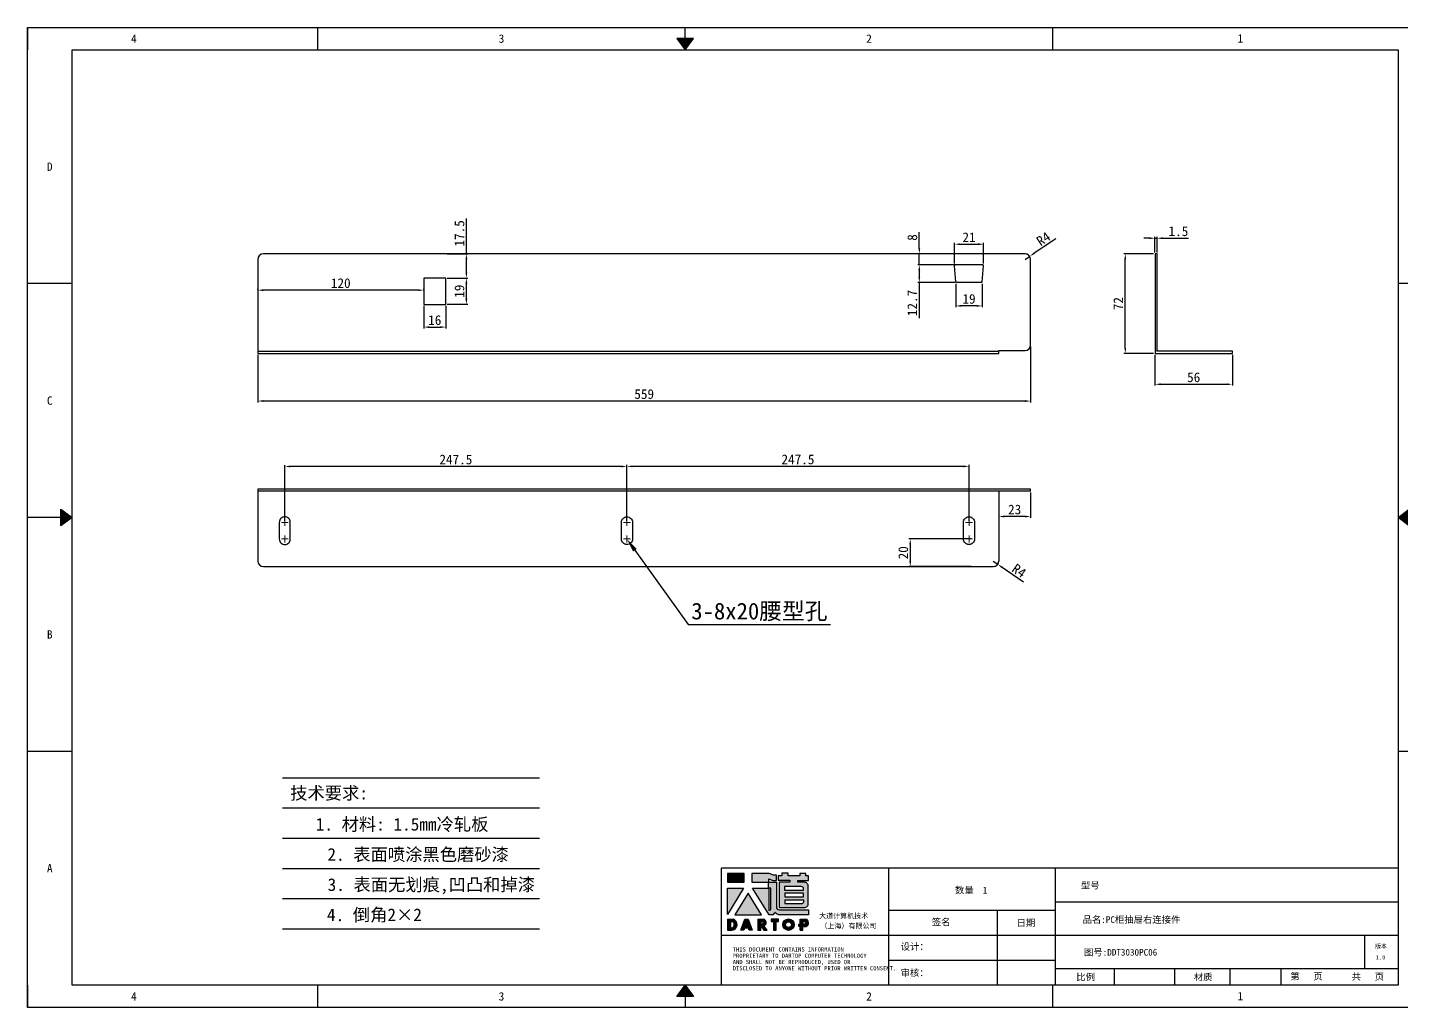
# Model space of a CAD drawing. Header units: millimetres. Extents: x 12436 to 30221, y 8547 to 23793.
# Drawn here: x 18974 to 19968, y 11777 to 12486 of the extents above; entities that cross this region are included whole.
import ezdxf
from ezdxf import colors
from ezdxf.entities.mleader import LeaderData, LeaderLine
from ezdxf.enums import TextEntityAlignment as Align
from ezdxf.math import Vec2, Vec3

# ---------------------------------------------------------------- set-up
doc = ezdxf.new("R2010")
doc.units = ezdxf.units.MM
doc.header["$PDSIZE"] = -1
doc.linetypes.add('CENTER', pattern=[10.16, 6.35, -1.27, 1.27, -1.27])
doc.linetypes.add('DOT', pattern=[0.25, 0, -0.25])
for name, color, linetype in [('4', 7, 'Continuous'), ('print', 30, 'Continuous'), ('点画线', 1, 'CENTER')]:
    doc.layers.add(name, color=color, linetype=linetype)
doc.styles.add('Dartop', font='SIMFANG.TTF')
doc.styles.add('HZ', font='SimSun.ttf')
doc.styles.add('hzHT', font='SIMHEI.TTF')
doc.dimstyles.new('副本 (2) ISO-25', dxfattribs={"dimtxt": 7, "dimasz": 4, "dimexe": 1, "dimexo": 1, "dimgap": 1.524, "dimtad": 1, "dimdec": 1, "dimzin": 0, "dimdsep": 46, "dimtxsty": 'Standard', "dimcen": 2.5, "dimclrd": 4, "dimclre": 4, "dimclrt": 4, "dimadec": 0, "dimazin": 0, "dimtfac": 1, "dimtdec": 1, "dimtmove": 0, "dimatfit": 3, "dimfxl": 1, "dimtzin": 0, "dimarcsym": 0})
doc.dimstyles.new('副本(4) ISO-25', dxfattribs={"dimtxt": 7, "dimasz": 4, "dimexe": 1, "dimexo": 1, "dimgap": 1.524, "dimtad": 1, "dimdec": 0, "dimzin": 0, "dimdsep": 46, "dimtxsty": 'Standard', "dimcen": 2.5, "dimclrd": 4, "dimclre": 4, "dimclrt": 4, "dimadec": 0, "dimazin": 0, "dimtfac": 1, "dimtdec": 0, "dimtmove": 0, "dimatfit": 3, "dimfxl": 1, "dimtzin": 0, "dimarcsym": 0})

# ---------------------------------------------------------------- blocks, each defined once
blk = doc.blocks.new('*U415')
at = {"color": 254, "linetype": 'Continuous', "extrusion": (0, 0, -1)}
for points in [[(-17, 0.333), (-16.812, 0.25), (-17, 0.5)], [(-17, 0.333), (-17.188, 0.25), (-16.812, 0.25)], [(-17, 0.333), (-17, 0.5), (-17.188, 0.25)]]:
    blk.add_solid(points, dxfattribs=at)
blk = doc.blocks.new('*U414')
at = {"color": 254, "linetype": 'Continuous', "extrusion": (0, 0, -1)}
for points in [[(-33.167, 11), (-33, 11), (-33.25, 11.188)], [(-33.167, 11), (-33.25, 11.188), (-33.25, 10.812)], [(-33.167, 11), (-33.25, 10.812), (-33, 11)]]:
    blk.add_solid(points, dxfattribs=at)
blk = doc.blocks.new('*U416')
at = {"color": 254, "linetype": 'Continuous'}
for points in [[(17, 21.667), (17.188, 21.75), (16.812, 21.75)], [(17, 21.667), (16.812, 21.75), (17, 21.5)], [(17, 21.667), (17, 21.5), (17.188, 21.75)]]:
    blk.add_solid(points, dxfattribs=at)
blk = doc.blocks.new('*U413')
at = {"color": 254, "linetype": 'Continuous', "extrusion": (0, 0, -1)}
for points in [[(-0.833, 11), (-0.75, 10.812), (-0.75, 11.188)], [(-0.833, 11), (-0.75, 11.188), (-1, 11)], [(-0.833, 11), (-1, 11), (-0.75, 10.812)]]:
    blk.add_solid(points, dxfattribs=at)
blk = doc.blocks.new('dadao')
for p, q in [((48, 19.2), (44.9, 10.4)), ((44.9, 10.4), (51.2, 10.4)), ((51.2, 10.4), (48, 19.2))]:
    blk.add_line(p, q)
for points in [[(41.8, 121.6), (41.8, 143.7), (-0.4, 143.7), (-0.4, 121.6), (41.8, 121.6)], [(104.8, 122), (104.8, 130.3), (114.1, 126.3), (124.2, 126.3), (124.2, 139.6), (115.9, 139.6), (105.1, 143.9), (61.5, 143.9)], [(61.7, 144), (61.7, 121.3), (103.9, 121.3)], [(113.4, 38.7), (105.1, 38.7), (63, 106.5), (103.9, 106.5), (103.9, 120.9), (103.9, 121.3)], [(109.7, 53.6), (109.7, 106.2), (104.3, 106.2), (104.3, 50.4), (106.6, 50.4)], [(144.6, 94.4), (144.6, 84.8), (192, 84.8), (192, 94.1), (144.9, 94.1)], [(120.2, 45), (119.5, 45), (119.5, 44.6)], [(0, 28), (0, 0), (11.8, 0)], [(0.1, 28), (14, 28)], [(7.1, 21.8), (7.1, 6.1), (12, 6.1)], [(7.1, 21.8), (11.4, 21.8)], [(76.8, 28.2), (76.8, 0), (84.1, 0), (84.1, 11.1), (91.6, -0.1), (100.3, -0.1), (91.7, 11.1)], [(76.8, 28.2), (90.6, 28.2)], [(84, 22.7), (84, 15.3), (87.2, 15.3)], [(84, 22.7), (87.3, 22.7)], [(183.7, 0), (183.7, 9.6), (180.6, 9.6), (180.6, 14.9), (183.8, 14.9), (183.8, 28.1), (196.1, 28.1), (196.5, 28.1)], [(183.7, 0), (190.9, 0), (190.9, 9.6), (198.8, 9.6)], [(194.9, 22.3), (190.8, 22.3), (190.8, 15), (194.4, 15)]]:
    blk.add_lwpolyline(points)
blk.add_lwpolyline([(137.1, 144.2), (137.1, 137.9), (128.3, 137.9), (128.3, 126.5), (157.3, 126.5), (157.3, 121.5), (130.3, 121.5), (130.3, 57.5), (194.4, 57.5, 0.414214), (204.4, 67.5), (204.4, 111.3, 0.414214), (194.4, 121.3), (177.5, 121.3), (177.5, 126.3), (204.7, 126.3), (204.7, 137.7), (198.2, 137.7), (198.2, 143.9), (183.3, 143.9), (183.3, 138), (153, 138), (153, 144.2), (137.1, 144.2)], format="xyb", close=True)
for points in [[(-0.3, 106.2), (40.4, 106.2), (-0.3, 39.7), (-0.3, 106.2)], [(51.7, 94.1), (18.4, 39.3), (86.2, 39.3)], [(43.8, 28.2), (51.8, 28.2), (62.6, -0.1), (55, -0.1), (53.2, 5), (42.9, 5), (41.1, 0), (33.6, 0)], [(110, 28.1), (110, 21.9), (116, 21.9), (116, -0.1), (123.2, -0.1), (123.2, 22), (129.2, 22), (129.2, 28.1), (110, 28.1)]]:
    blk.add_lwpolyline(points, close=True)
for points in [[(104.8, 122), (123.4, 122), (123.4, 60, 0.414214), (131.4, 52), (204.8, 52), (204.8, 39.1), (131.7, 39.1)], [(144.3, 110.8), (144.3, 101.8), (192.3, 101.8), (192.3, 105.5, 0.414214), (187.3, 110.5), (144.3, 110.5)], [(144.6, 77), (144.6, 67.5), (187.6, 67.5, 0.414214), (192.6, 72.5), (192.6, 76.4), (144.6, 76.4)]]:
    blk.add_lwpolyline(points, format="xyb")
for radius in [14.5, 7.44]:
    blk.add_circle((154.2, 14.2), radius)
for centre, radius, start, end in [((99.2, 60.7), 12.6, 305.6399, 325.969), ((111.6, 46.7), 8.19, 282.9811, 347.6627), ((136, 61.7), 22.9, 226.7358, 259.3209), ((8.5, 13.9), 8.49, 294.2143, 69.7177), ((9.6, 14.2), 14.4, 278.6604, 72.3203), ((86.4, 19), 3.8, 282.527, 76.7196), ((88.6, 19.4), 8.95, 290.6073, 77.2124), ((193.7, 18.7), 3.8, 280.9891, 72.5513), ((195.7, 18.6), 9.51, 288.8959, 85.2442)]:
    blk.add_arc(centre, radius, start, end)
blk = doc.blocks.new('*D433')
at = {"color": 4, "lineweight": -2}
for p, q in [((19141.05, 12249.68), (19141.05, 12215.2)), ((19700.05, 12255.68), (19700.05, 12215.2)), ((19696.05, 12216.2), (19145.05, 12216.2))]:
    blk.add_line(p, q, dxfattribs=at)
at = {"color": 4}
for points in [[(19145.05, 12216.87), (19145.05, 12215.53), (19141.05, 12216.2)], [(19696.05, 12216.87), (19696.05, 12215.53), (19700.05, 12216.2)]]:
    blk.add_solid(points, dxfattribs=at)
at = {"layer": 'Defpoints', "color": 0}
for p in [(19700.05, 12256.68), (19141.05, 12250.68), (19141.05, 12216.2)]:
    blk.add_point(p, dxfattribs=at)
at = {"color": 4, "insert": (19420.55, 12221.22), "char_height": 7, "attachment_point": 5}
blk.add_mtext('559', dxfattribs=at)
blk = doc.blocks.new('*D434')
at = {"color": 4, "lineweight": -2}
for p, q in [((19644.59, 12314.68), (19618.58, 12314.68)), ((19619.58, 12310.68), (19619.58, 12305.98)), ((19645.52, 12301.98), (19618.58, 12301.98)), ((19619.58, 12301.98), (19619.58, 12276.26))]:
    blk.add_line(p, q, dxfattribs=at)
at = {"color": 4}
for points in [[(19618.91, 12310.68), (19620.25, 12310.68), (19619.58, 12314.68)], [(19618.91, 12305.98), (19620.25, 12305.98), (19619.58, 12301.98)]]:
    blk.add_solid(points, dxfattribs=at)
at = {"layer": 'Defpoints', "color": 0}
for p in [(19645.59, 12314.68), (19619.58, 12301.98), (19646.52, 12301.98)]:
    blk.add_point(p, dxfattribs=at)
at = {"color": 4, "insert": (19614.56, 12287.12), "char_height": 7, "attachment_point": 5, "rotation": 90}
blk.add_mtext('12.7', dxfattribs=at)
blk = doc.blocks.new('*D435')
at = {"color": 4, "lineweight": -2}
for p, q in [((19408.05, 12129.43), (19408.05, 12169.94)), ((19651.55, 12168.94), (19412.05, 12168.94)), ((19655.55, 12129.43), (19655.55, 12169.94))]:
    blk.add_line(p, q, dxfattribs=at)
at = {"color": 4}
for points in [[(19412.05, 12169.6), (19412.05, 12168.27), (19408.05, 12168.94)], [(19651.55, 12169.6), (19651.55, 12168.27), (19655.55, 12168.94)]]:
    blk.add_solid(points, dxfattribs=at)
at = {"layer": 'Defpoints', "color": 0}
for p in [(19408.05, 12168.94), (19408.05, 12128.43), (19655.55, 12128.43)]:
    blk.add_point(p, dxfattribs=at)
at = {"color": 4, "insert": (19531.8, 12173.96), "char_height": 7, "attachment_point": 5}
blk.add_mtext('247.5', dxfattribs=at)
blk = doc.blocks.new('*D436')
at = {"color": 4, "lineweight": -2}
for p, q in [((19160.55, 12129.43), (19160.55, 12169.87)), ((19404.05, 12168.87), (19164.55, 12168.87)), ((19408.05, 12129.43), (19408.05, 12169.87))]:
    blk.add_line(p, q, dxfattribs=at)
at = {"color": 4}
for points in [[(19164.55, 12169.53), (19164.55, 12168.2), (19160.55, 12168.87)], [(19404.05, 12169.53), (19404.05, 12168.2), (19408.05, 12168.87)]]:
    blk.add_solid(points, dxfattribs=at)
at = {"layer": 'Defpoints', "color": 0}
for p in [(19160.55, 12168.87), (19160.55, 12128.43), (19408.05, 12128.43)]:
    blk.add_point(p, dxfattribs=at)
at = {"color": 4, "insert": (19284.3, 12173.89), "char_height": 7, "attachment_point": 5}
blk.add_mtext('247.5', dxfattribs=at)
blk = doc.blocks.new('*D437')
at = {"color": 4, "lineweight": -2}
for p, q in [((19657.05, 12116.43), (19612.02, 12116.43)), ((19613.02, 12112.43), (19613.02, 12100.43)), ((19657.05, 12096.43), (19612.02, 12096.43))]:
    blk.add_line(p, q, dxfattribs=at)
at = {"color": 4}
for points in [[(19612.36, 12112.43), (19613.69, 12112.43), (19613.02, 12116.43)], [(19612.36, 12100.43), (19613.69, 12100.43), (19613.02, 12096.43)]]:
    blk.add_solid(points, dxfattribs=at)
at = {"layer": 'Defpoints', "color": 0}
for p in [(19658.05, 12116.43), (19613.02, 12096.43), (19658.05, 12096.43)]:
    blk.add_point(p, dxfattribs=at)
at = {"color": 4, "insert": (19608, 12106.43), "char_height": 7, "attachment_point": 5, "rotation": 90}
blk.add_mtext('20', dxfattribs=at)
blk = doc.blocks.new('*D438')
at = {"color": 4, "lineweight": -2}
for p, q in [((19677.05, 12149.93), (19677.05, 12131.66)), ((19700.05, 12149.93), (19700.05, 12131.66)), ((19696.05, 12132.66), (19681.05, 12132.66))]:
    blk.add_line(p, q, dxfattribs=at)
at = {"color": 4}
for points in [[(19681.05, 12133.33), (19681.05, 12132), (19677.05, 12132.66)], [(19696.05, 12133.33), (19696.05, 12132), (19700.05, 12132.66)]]:
    blk.add_solid(points, dxfattribs=at)
at = {"layer": 'Defpoints', "color": 0}
for p in [(19677.05, 12150.93), (19700.05, 12150.93), (19677.05, 12132.66)]:
    blk.add_point(p, dxfattribs=at)
at = {"color": 4, "insert": (19688.55, 12137.69), "char_height": 7, "attachment_point": 5}
blk.add_mtext('23', dxfattribs=at)
blk = doc.blocks.new('*D439')
at = {"color": 4, "lineweight": -2}
for p, q in [((19645.05, 12315.68), (19645.05, 12330.67)), ((19649.05, 12329.67), (19662.05, 12329.67)), ((19666.05, 12315.68), (19666.05, 12330.67))]:
    blk.add_line(p, q, dxfattribs=at)
at = {"color": 4}
for points in [[(19649.05, 12330.33), (19649.05, 12329), (19645.05, 12329.67)], [(19662.05, 12330.33), (19662.05, 12329), (19666.05, 12329.67)]]:
    blk.add_solid(points, dxfattribs=at)
at = {"layer": 'Defpoints', "color": 0}
for p in [(19666.05, 12329.67), (19645.05, 12314.68), (19666.05, 12314.68)]:
    blk.add_point(p, dxfattribs=at)
at = {"color": 4, "insert": (19655.55, 12334.69), "char_height": 7, "attachment_point": 5}
blk.add_mtext('21', dxfattribs=at)
blk = doc.blocks.new('*D440')
at = {"color": 4, "lineweight": -2}
for p, q in [((19646.05, 12300.98), (19646.05, 12284.04)), ((19665.05, 12300.98), (19665.05, 12284.04)), ((19661.05, 12285.04), (19650.05, 12285.04))]:
    blk.add_line(p, q, dxfattribs=at)
at = {"color": 4}
for points in [[(19650.05, 12285.7), (19650.05, 12284.37), (19646.05, 12285.04)], [(19661.05, 12285.7), (19661.05, 12284.37), (19665.05, 12285.04)]]:
    blk.add_solid(points, dxfattribs=at)
at = {"layer": 'Defpoints', "color": 0}
for p in [(19646.05, 12301.98), (19665.05, 12301.98), (19646.05, 12285.04)]:
    blk.add_point(p, dxfattribs=at)
at = {"color": 4, "insert": (19655.55, 12290.06), "char_height": 7, "attachment_point": 5}
blk.add_mtext('19', dxfattribs=at)
blk = doc.blocks.new('*D441')
at = {"color": 4, "lineweight": -2}
for p, q in [((19619.58, 12326.68), (19619.58, 12338.39)), ((19654.55, 12322.68), (19618.58, 12322.68)), ((19619.58, 12314.68), (19619.58, 12322.68)), ((19654.55, 12314.68), (19618.58, 12314.68)), ((19619.58, 12310.68), (19619.58, 12306.68))]:
    blk.add_line(p, q, dxfattribs=at)
at = {"color": 4}
for points in [[(19618.91, 12326.68), (19620.25, 12326.68), (19619.58, 12322.68)], [(19618.91, 12310.68), (19620.25, 12310.68), (19619.58, 12314.68)]]:
    blk.add_solid(points, dxfattribs=at)
at = {"layer": 'Defpoints', "color": 0}
for p in [(19619.58, 12322.68), (19655.55, 12322.68), (19655.55, 12314.68)]:
    blk.add_point(p, dxfattribs=at)
at = {"color": 4, "insert": (19614.56, 12334.54), "char_height": 7, "attachment_point": 5, "rotation": 90}
blk.add_mtext('8', dxfattribs=at)
blk = doc.blocks.new('*D442')
at = {"color": 4, "lineweight": -2}
for p, q in [((19141.05, 12296.68), (19141.05, 12297.42)), ((19257.06, 12296.42), (19145.05, 12296.42)), ((19261.06, 12296.68), (19261.06, 12297.42))]:
    blk.add_line(p, q, dxfattribs=at)
at = {"color": 4}
for points in [[(19145.05, 12297.09), (19145.05, 12295.76), (19141.05, 12296.42)], [(19257.06, 12297.09), (19257.06, 12295.76), (19261.06, 12296.42)]]:
    blk.add_solid(points, dxfattribs=at)
at = {"layer": 'Defpoints', "color": 0}
for p in [(19141.05, 12296.42), (19141.05, 12295.68), (19261.06, 12295.68)]:
    blk.add_point(p, dxfattribs=at)
at = {"color": 4, "insert": (19201.05, 12301.45), "char_height": 7, "attachment_point": 5}
blk.add_mtext('120', dxfattribs=at)
blk = doc.blocks.new('*D443')
at = {"color": 4, "lineweight": -2}
for p, q in [((19278.06, 12305.18), (19292.93, 12305.18)), ((19291.93, 12290.18), (19291.93, 12301.18)), ((19278.06, 12286.18), (19292.93, 12286.18))]:
    blk.add_line(p, q, dxfattribs=at)
at = {"color": 4}
for points in [[(19291.26, 12301.18), (19292.6, 12301.18), (19291.93, 12305.18)], [(19291.26, 12290.18), (19292.6, 12290.18), (19291.93, 12286.18)]]:
    blk.add_solid(points, dxfattribs=at)
at = {"layer": 'Defpoints', "color": 0}
for p in [(19277.06, 12305.18), (19291.93, 12305.18), (19277.06, 12286.18)]:
    blk.add_point(p, dxfattribs=at)
at = {"color": 4, "insert": (19286.91, 12295.68), "char_height": 7, "attachment_point": 5, "rotation": 90}
blk.add_mtext('19', dxfattribs=at)
blk = doc.blocks.new('*D444')
at = {"color": 4, "lineweight": -2}
for p, q in [((19291.93, 12322.68), (19291.93, 12348.39)), ((19278.06, 12322.68), (19292.93, 12322.68)), ((19291.93, 12309.18), (19291.93, 12318.68)), ((19278.06, 12305.18), (19292.93, 12305.18))]:
    blk.add_line(p, q, dxfattribs=at)
at = {"color": 4}
for points in [[(19291.26, 12318.68), (19292.6, 12318.68), (19291.93, 12322.68)], [(19291.26, 12309.18), (19292.6, 12309.18), (19291.93, 12305.18)]]:
    blk.add_solid(points, dxfattribs=at)
at = {"layer": 'Defpoints', "color": 0}
for p in [(19277.06, 12322.68), (19291.93, 12322.68), (19277.06, 12305.18)]:
    blk.add_point(p, dxfattribs=at)
at = {"color": 4, "insert": (19286.91, 12337.54), "char_height": 7, "attachment_point": 5, "rotation": 90}
blk.add_mtext('17.5', dxfattribs=at)
blk = doc.blocks.new('*D445')
at = {"color": 4, "lineweight": -2}
for p, q in [((19718.25, 12333.55), (19702.7, 12323.13)), ((19696.05, 12318.68), (19699.38, 12320.9))]:
    blk.add_line(p, q, dxfattribs=at)
blk.add_arc((19696.05, 12318.68), 4, 19.49101, 75.67606, dxfattribs=at)
at = {"color": 4}
blk.add_solid([(19702.33, 12323.68), (19703.07, 12322.58), (19699.38, 12320.9)], dxfattribs=at)
at = {"layer": 'Defpoints', "color": 0}
for p in [(19696.05, 12318.68), (19699.38, 12320.9)]:
    blk.add_point(p, dxfattribs=at)
at = {"color": 4, "insert": (19709.34, 12333.62), "char_height": 7, "attachment_point": 5, "rotation": 33.81496}
blk.add_mtext('R4', dxfattribs=at)
blk = doc.blocks.new('*D446')
at = {"color": 4, "lineweight": -2}
for p, q in [((19673.05, 12100.43), (19676.33, 12098.14)), ((19694.93, 12085.1), (19679.6, 12095.84))]:
    blk.add_line(p, q, dxfattribs=at)
blk.add_arc((19673.05, 12100.43), 4, 284.32394, 339.29665, dxfattribs=at)
at = {"color": 4}
blk.add_solid([(19679.99, 12096.39), (19679.22, 12095.3), (19676.33, 12098.14)], dxfattribs=at)
at = {"layer": 'Defpoints', "color": 0}
for p in [(19673.05, 12100.43), (19676.33, 12098.14)]:
    blk.add_point(p, dxfattribs=at)
at = {"color": 4, "insert": (19691.79, 12093.44), "char_height": 7, "attachment_point": 5, "rotation": 324.9727}
blk.add_mtext('R4', dxfattribs=at)
blk = doc.blocks.new('*D447')
at = {"color": 4, "lineweight": -2}
for p, q in [((19789.09, 12322.68), (19767.58, 12322.68)), ((19768.58, 12254.68), (19768.58, 12318.68)), ((19789.09, 12250.68), (19767.58, 12250.68))]:
    blk.add_line(p, q, dxfattribs=at)
at = {"color": 4}
for points in [[(19767.91, 12318.68), (19769.25, 12318.68), (19768.58, 12322.68)], [(19767.91, 12254.68), (19769.25, 12254.68), (19768.58, 12250.68)]]:
    blk.add_solid(points, dxfattribs=at)
at = {"layer": 'Defpoints', "color": 0}
for p in [(19768.58, 12322.68), (19790.09, 12322.68), (19790.09, 12250.68)]:
    blk.add_point(p, dxfattribs=at)
at = {"color": 4, "insert": (19763.56, 12286.68), "char_height": 7, "attachment_point": 5, "rotation": 90}
blk.add_mtext('72', dxfattribs=at)
blk = doc.blocks.new('*D448')
at = {"color": 4, "lineweight": -2}
for p, q in [((19790.09, 12249.68), (19790.09, 12227.34)), ((19846.09, 12249.68), (19846.09, 12227.34)), ((19794.09, 12228.34), (19842.09, 12228.34))]:
    blk.add_line(p, q, dxfattribs=at)
at = {"color": 4}
for points in [[(19794.09, 12229), (19794.09, 12227.67), (19790.09, 12228.34)], [(19842.09, 12229), (19842.09, 12227.67), (19846.09, 12228.34)]]:
    blk.add_solid(points, dxfattribs=at)
at = {"layer": 'Defpoints', "color": 0}
for p in [(19790.09, 12250.68), (19846.09, 12250.68), (19846.09, 12228.34)]:
    blk.add_point(p, dxfattribs=at)
at = {"color": 4, "insert": (19818.09, 12233.36), "char_height": 7, "attachment_point": 5}
blk.add_mtext('56', dxfattribs=at)
blk = doc.blocks.new('*D466')
at = {"color": 4, "lineweight": -2}
for p, q in [((19786.09, 12334), (19782.09, 12334)), ((19790.09, 12323.68), (19790.09, 12335)), ((19790.09, 12334), (19791.59, 12334)), ((19791.59, 12323.68), (19791.59, 12335)), ((19795.59, 12334), (19814.39, 12334))]:
    blk.add_line(p, q, dxfattribs=at)
at = {"color": 4}
for points in [[(19786.09, 12334.67), (19786.09, 12333.34), (19790.09, 12334)], [(19795.59, 12334.67), (19795.59, 12333.34), (19791.59, 12334)]]:
    blk.add_solid(points, dxfattribs=at)
at = {"layer": 'Defpoints', "color": 0}
for p in [(19791.59, 12334), (19790.09, 12322.68), (19791.59, 12322.68)]:
    blk.add_point(p, dxfattribs=at)
at = {"color": 4, "insert": (19807.04, 12339.03), "char_height": 7, "attachment_point": 5}
blk.add_mtext('1.5', dxfattribs=at)
blk = doc.blocks.new('*D467')
at = {"color": 4, "lineweight": -2}
for p, q in [((19261.06, 12285.18), (19261.06, 12268.72)), ((19277.06, 12285.18), (19277.06, 12268.72)), ((19265.06, 12269.72), (19273.06, 12269.72))]:
    blk.add_line(p, q, dxfattribs=at)
at = {"color": 4}
for points in [[(19265.06, 12270.39), (19265.06, 12269.05), (19261.06, 12269.72)], [(19273.06, 12270.39), (19273.06, 12269.05), (19277.06, 12269.72)]]:
    blk.add_solid(points, dxfattribs=at)
at = {"layer": 'Defpoints', "color": 0}
for p in [(19261.06, 12286.18), (19277.06, 12286.18), (19277.06, 12269.72)]:
    blk.add_point(p, dxfattribs=at)
at = {"color": 4, "insert": (19269.06, 12274.74), "char_height": 7, "attachment_point": 5}
blk.add_mtext('16', dxfattribs=at)

msp = doc.modelspace()

# ---------------------------------------------------------------- hatches: boundary and pattern name
for points in [[(19492.837, 11874.392), (19480.783, 11874.392), (19480.783, 11868.095), (19492.837, 11868.095)], [(19492.449, 11863.688), (19480.815, 11863.688), (19480.815, 11844.694)], [(19495.674, 11860.241), (19486.164, 11844.567), (19505.528, 11844.567)], [(19517.824, 11841.36), (19512.321, 11841.36), (19512.321, 11839.614), (19514.038, 11839.614), (19514.038, 11833.322), (19516.094, 11833.322), (19516.094, 11839.618), (19517.824, 11839.618)]]:
    msp.add_hatch(color=0).paths.add_polyline_path(points)
h = msp.add_hatch(color=0)
h.paths.add_polyline_path([(19510.85, 11870.565), (19513.511, 11869.416), (19516.387, 11869.416), (19516.387, 11873.222), (19514.014, 11873.222), (19510.922, 11874.443), (19498.532, 11874.443), (19498.532, 11868.005), (19510.588, 11868.005), (19510.588, 11867.875), (19510.588, 11863.76), (19498.898, 11863.76), (19510.921, 11844.41), (19513.302, 11844.41, 0.2793748), (19515.041, 11846.1), (19515.041, 11846.189), (19515.251, 11846.189, 0.1431454), (19518.528, 11844.521), (19539.422, 11844.521), (19539.422, 11848.191), (19518.439, 11848.191, -0.4142136), (19516.154, 11850.476), (19516.154, 11868.209), (19510.85, 11868.209)])
h.paths.add_polyline_path([(19510.709, 11863.678), (19512.241, 11863.678), (19512.241, 11848.659, -0.0889357), (19511.353, 11847.746), (19510.704, 11847.746)], flags=16)
h = msp.add_hatch(color=0)
h.paths.add_polyline_path([(19539.386, 11872.689), (19537.527, 11872.689), (19537.527, 11874.458), (19533.278, 11874.458), (19533.278, 11872.778), (19524.603, 11872.778), (19524.603, 11874.546), (19520.06, 11874.546), (19520.06, 11872.745), (19517.549, 11872.745), (19517.549, 11869.485), (19525.834, 11869.485), (19525.834, 11868.043), (19518.114, 11868.043), (19518.114, 11849.787), (19536.441, 11849.787, 0.4142136), (19539.297, 11852.644), (19539.297, 11865.146, 0.4142136), (19536.441, 11868.003), (19531.596, 11868.003), (19531.596, 11869.418), (19539.386, 11869.418)])
h.paths.add_polyline_path([(19534.417, 11864.908, -0.4142136), (19535.845, 11863.479), (19535.845, 11862.432), (19522.124, 11862.432), (19522.124, 11864.908)], flags=16)
h.paths.add_polyline_path([(19535.756, 11860.221), (19535.756, 11857.568), (19522.213, 11857.568), (19522.213, 11860.221)], flags=16)
h.paths.add_polyline_path([(19535.933, 11855.181), (19535.933, 11854.045, -0.4142136), (19534.505, 11852.617), (19522.213, 11852.617), (19522.213, 11855.181)], flags=16)
h = msp.add_hatch(color=0)
h.paths.add_polyline_path([(19484.892, 11841.331), (19480.901, 11841.331), (19480.901, 11833.346), (19484.262, 11833.346, 0.7930159)])
h.paths.add_polyline_path([(19484.321, 11835.095), (19482.926, 11835.095), (19482.926, 11839.583), (19484.167, 11839.583, -0.6713609)], flags=16)
h = msp.add_hatch(color=0)
h.paths.add_polyline_path([(19495.704, 11841.397), (19493.426, 11841.397), (19490.497, 11833.338), (19492.654, 11833.338), (19493.162, 11834.766), (19496.085, 11834.766), (19496.604, 11833.32), (19498.778, 11833.32)])
h.paths.add_polyline_path([(19495.526, 11836.306), (19493.715, 11836.306), (19494.604, 11838.838)], flags=16)
h = msp.add_hatch(color=0)
h.paths.add_polyline_path([(19506.775, 11841.391), (19502.85, 11841.391), (19502.85, 11833.333), (19504.924, 11833.333), (19504.924, 11836.528), (19507.056, 11833.304), (19509.562, 11833.304), (19507.109, 11836.508, 0.7440549)])
h.paths.add_polyline_path([(19504.905, 11837.721), (19504.905, 11839.837), (19505.832, 11839.837, -0.796809), (19505.818, 11837.721)], flags=16)
h = msp.add_hatch(color=0)
h.paths.add_polyline_path([(19520.816, 11837.391, 1), (19529.09, 11837.391, 1)])
h.paths.add_polyline_path([(19527.079, 11837.391, -1), (19522.828, 11837.391, -1)], flags=16)
h = msp.add_hatch(color=0)
h.paths.add_polyline_path([(19537.027, 11841.372), (19536.908, 11841.372), (19533.409, 11841.372), (19533.409, 11837.612), (19532.48, 11837.612), (19532.48, 11836.085), (19533.394, 11836.085), (19533.394, 11833.347), (19535.437, 11833.347), (19535.437, 11836.096), (19537.681, 11836.096, 0.8123038)])
h.paths.add_polyline_path([(19535.406, 11837.622), (19535.406, 11839.726), (19536.569, 11839.726, -0.7782134), (19536.45, 11837.622)], flags=16)

# ---------------------------------------------------------------- linework, layer by layer
at = {"color": 0, "linetype": 'DOT'}
for p, q in [((18974.398, 12486.484), (19982.067, 12486.484)), ((18974.398, 11793.53), (18974.398, 12470.369)), ((19982.067, 11777.415), (18974.398, 11777.415))]:
    msp.add_line(p, q, dxfattribs=at)
at = {"color": 0}
for p, q in [((18974.398, 12486.484), (18974.398, 12470.369)), ((18974.398, 12486.484), (18974.398, 12486.484)), ((19184.364, 12470.369), (19184.364, 12486.484)), ((19450.265, 12478.427), (19450.265, 12486.484)), ((19716.166, 12470.369), (19716.166, 12486.484)), ((19006.629, 11793.53), (19006.629, 12470.369)), ((19006.629, 12470.369), (19965.952, 12470.369)), ((19965.952, 12470.369), (19965.952, 11793.53)), ((19006.629, 12301.159), (18974.398, 12301.159)), ((19998.182, 12301.159), (19965.952, 12301.159)), ((18998.571, 12131.949), (18974.398, 12131.949)), ((19006.629, 11962.74), (18974.398, 11962.74)), ((19998.182, 11962.74), (19965.952, 11962.74)), ((19965.952, 11878.135), (19476.452, 11878.135)), ((19476.452, 11793.53), (19476.452, 11878.135)), ((19597.316, 11878.135), (19597.316, 11793.53)), ((19718.18, 11793.53), (19718.18, 11878.135)), ((19718.18, 11853.962), (19965.952, 11853.962)), ((19597.316, 11847.919), (19718.18, 11847.919)), ((19675.878, 11847.919), (19675.878, 11793.53)), ((19476.452, 11829.789), (19597.316, 11829.789)), ((19597.316, 11829.789), (19965.952, 11829.789)), ((19941.779, 11805.616), (19941.779, 11829.789)), ((19597.316, 11811.659), (19718.18, 11811.659)), ((19718.18, 11805.616), (19965.952, 11805.616)), ((19760.703, 11793.53), (19760.703, 11805.616)), ((19804.526, 11793.53), (19804.526, 11805.616)), ((19844.365, 11793.53), (19844.365, 11805.616)), ((19881.347, 11793.53), (19881.347, 11805.616)), ((18974.398, 11793.53), (18974.398, 11777.415)), ((19965.952, 11793.53), (19006.629, 11793.53)), ((19184.364, 11777.415), (19184.364, 11793.53)), ((19716.166, 11777.415), (19716.166, 11793.53)), ((19450.265, 11785.472), (19450.265, 11777.415)), ((18974.398, 11777.415), (18974.398, 11777.415))]:
    msp.add_line(p, q, dxfattribs=at)
for p, q in [((19141.053, 12318.678), (19141.053, 12250.678)), ((19696.053, 12322.678), (19145.053, 12322.678)), ((19700.053, 12256.678), (19700.053, 12318.678)), ((19790.094, 12322.678), (19790.094, 12250.678)), ((19791.594, 12322.678), (19790.094, 12322.678)), ((19791.594, 12252.178), (19791.594, 12322.678)), ((19646.017, 12302.439), (19645.095, 12314.139)), ((19665.512, 12314.678), (19645.594, 12314.678)), ((19665.089, 12302.439), (19666.01, 12314.139)), ((19664.591, 12301.978), (19646.515, 12301.978)), ((19141.053, 12252.178), (19677.053, 12252.178)), ((19141.053, 12250.678), (19677.053, 12250.678)), ((19677.053, 12252.678), (19696.053, 12252.678)), ((19677.053, 12250.678), (19677.053, 12252.678)), ((19790.094, 12252.678), (19791.594, 12252.678)), ((19790.094, 12250.678), (19846.094, 12250.678)), ((19846.094, 12252.178), (19791.594, 12252.178)), ((19846.094, 12250.678), (19846.094, 12252.178)), ((19700.053, 12152.435), (19141.053, 12152.435)), ((19141.053, 12152.435), (19141.053, 12100.435)), ((19700.053, 12150.935), (19141.053, 12150.935)), ((19677.053, 12150.935), (19677.053, 12100.435)), ((19700.053, 12150.935), (19700.053, 12152.435)), ((19145.053, 12096.435), (19673.053, 12096.435))]:
    msp.add_line(p, q)
for points in [[(19450.265, 12470.369), (19456.308, 12478.427), (19444.222, 12478.427), (19450.265, 12470.369)], [(19006.629, 12131.949), (18998.571, 12125.906), (18998.571, 12137.993), (19006.629, 12131.949)], [(19965.952, 12131.949), (19974.01, 12137.993), (19974.01, 12125.906), (19965.952, 12131.949)], [(19450.265, 11793.53), (19456.308, 11785.472), (19444.222, 11785.472), (19450.265, 11793.53)]]:
    msp.add_lwpolyline(points, close=True, dxfattribs=at)
msp.add_lwpolyline([(19277.056, 12305.177), (19261.056, 12305.177), (19261.056, 12286.177), (19277.056, 12286.177)], close=True)
for points in [[(19160.553, 12132.435), (19160.553, 12132.435, 0.4142136), (19156.553, 12128.435), (19156.553, 12116.435, 0.4142136), (19160.553, 12112.435), (19160.553, 12112.435, 0.4142136), (19164.553, 12116.435), (19164.553, 12128.435, 0.4142136)], [(19408.053, 12132.435), (19408.053, 12132.435, -0.4142136), (19412.053, 12128.435), (19412.053, 12116.435, -0.4142136), (19408.053, 12112.435), (19408.053, 12112.435, -0.4142136), (19404.053, 12116.435), (19404.053, 12128.435, -0.4142136)], [(19655.553, 12132.435), (19655.553, 12132.435, -0.4142136), (19659.553, 12128.435), (19659.553, 12116.435, -0.4142136), (19655.553, 12112.435), (19655.553, 12112.435, -0.4142136), (19651.553, 12116.435), (19651.553, 12128.435, -0.4142136)]]:
    msp.add_lwpolyline(points, format="xyb", close=True)
for centre, radius, start, end in [((19145.053, 12318.678), 4, 90, 180), ((19696.053, 12318.678), 4, 0, 90), ((19645.594, 12314.178), 0.5, 90, 184.502189), ((19665.512, 12314.178), 0.5, 355.497811, 90), ((19646.515, 12302.478), 0.5, 184.502189, 270), ((19664.591, 12302.478), 0.5, 270, 355.497811), ((19696.053, 12256.678), 4, 270, 0), ((19145.053, 12100.435), 4, 180, 270), ((19673.053, 12100.435), 4, 270, 0)]:
    msp.add_arc(centre, radius, start, end)
at = {"layer": 'Defpoints'}
for p, q in [((19158.804, 11943.628), (19344.819, 11943.628)), ((19158.804, 11921.788), (19344.819, 11921.788)), ((19158.804, 11921.788), (19344.819, 11921.788)), ((19158.804, 11899.948), (19344.819, 11899.948)), ((19158.804, 11878.108), (19344.819, 11878.108)), ((19158.804, 11856.268), (19344.819, 11856.268)), ((19158.804, 11834.428), (19344.819, 11834.428))]:
    msp.add_line(p, q, dxfattribs=at)
at = {"layer": 'print', "color": 4}
msp.add_lwpolyline([(18974.398, 12486.484), (19998.182, 12486.484), (19998.182, 11777.415), (18974.398, 11777.415)], close=True, dxfattribs=at)
at = {"layer": '点画线', "lineweight": 0}
for p, q in [((19163.053, 12128.435), (19158.053, 12128.435)), ((19160.553, 12125.935), (19160.553, 12130.935)), ((19410.553, 12128.435), (19405.553, 12128.435)), ((19408.053, 12125.935), (19408.053, 12130.935)), ((19658.053, 12128.435), (19653.053, 12128.435)), ((19655.553, 12125.935), (19655.553, 12130.935)), ((19160.553, 12113.935), (19160.553, 12118.935)), ((19408.053, 12113.935), (19408.053, 12118.935)), ((19655.553, 12113.935), (19655.553, 12118.935)), ((19163.053, 12116.435), (19158.053, 12116.435)), ((19410.553, 12116.435), (19405.553, 12116.435)), ((19658.053, 12116.435), (19653.053, 12116.435))]:
    msp.add_line(p, q, dxfattribs=at)

# ---------------------------------------------------------------- block references
at = {"color": 0, "linetype": 'Continuous', "xscale": 32.23044247851067, "yscale": 32.23044247875259, "zscale": 32.23044247874979}
for name, p in [('*U416', (18902.347, 11777.415)), ('*U413', (18974.398, 11777.415)), ('*U414', (18902.347, 11777.415)), ('*U415', (18902.347, 11777.415))]:
    msp.add_blockref(name, p, dxfattribs=at)
at = {"color": 0, "xscale": 0.2856789219476923, "yscale": 0.2856789219658822, "zscale": 0.2856789219707367}
msp.add_blockref('dadao', (19480.901, 11833.346), dxfattribs=at)

# ---------------------------------------------------------------- texts
at = {"color": 0}
for s, height, style, p in [('4', 6.043, 'Dartop', (19051.413, 12478.427)), ('3', 6.043, 'Dartop', (19317.314, 12478.427)), ('2', 6.043, 'Dartop', (19583.215, 12478.427)), ('1', 6.043, 'Dartop', (19851.871, 12478.618)), ('D', 6.043, 'Dartop', (18990.513, 12385.764)), ('C', 6.043, 'Dartop', (18990.513, 12216.554)), ('B', 6.043, 'Dartop', (18990.513, 12047.345)), ('A', 6.043, 'Dartop', (18990.513, 11878.135)), ('型号', 4.8346, 'hzHT', (19743.263, 11865.837)), ('数量  1', 4.8346, 'hzHT', (19657.098, 11862.287)), ('签名', 4.8346, 'hzHT', (19635.381, 11839.247)), ('日期', 4.8346, 'hzHT', (19696.726, 11838.652)), ('品名:PC柜抽屉右连接件  ', 4.83457, 'hzHT', (19776.377, 11841.019)), ('图号:DDT3030PC06', 4.83457, 'hzHT', (19765.227, 11817.388)), ('版本', 3.0216, 'hzHT', (19953.633, 11821.767)), ('1.0', 3.0216, 'Dartop', (19953.269, 11813.692)), ('比例', 4.8346, 'hzHT', (19739.892, 11799.447)), ('材质', 4.8346, 'hzHT', (19824.892, 11799.447)), ('第   页', 4.8346, 'hzHT', (19899.679, 11799.949)), ('共   页', 4.8346, 'hzHT', (19944.089, 11799.773)), ('4', 6.043, 'Dartop', (19051.413, 11785.472)), ('3', 6.043, 'Dartop', (19317.314, 11785.472)), ('2', 6.043, 'Dartop', (19583.215, 11785.472)), ('1', 6.043, 'Dartop', (19851.871, 11785.664))]:
    msp.add_text(s, height=height, dxfattribs=dict(at, style=style)).set_placement(p, align=Align.MIDDLE_CENTER)
at = {"style": 'HZ'}
for s, p in [('技术要求:', (19192.585, 11932.606)), ('     1. 材料: 1.5mm冷轧板      ', (19248.532, 11910.011)), ('    2. 表面喷涂黑色磨砂漆', (19244.533, 11888.171)), ('3. 表面无划痕,凹凸和掉漆', (19266.556, 11866.331)), ('4. 倒角2×2         ', (19253.458, 11844.491))]:
    msp.add_text(s, height=9.1728, dxfattribs=at).set_placement(p, align=Align.MIDDLE_CENTER)
at = {"color": 0, "style": 'hzHT'}
for s, height, p in [('THIS DOCUMENT CONTAINS INFORMATION', 3.0216, (19484.61, 11817.914)), ('设计：', 4.8346, (19606.094, 11819.105)), ('AND SHALL NOT BE REPRODUCED, USED OR', 3.0216, (19484.61, 11808.85)), ('PROPRIETARY TO DARTOP COMPUTER TECHNOLOGY', 3.0216, (19484.61, 11813.382)), ('DISCLOSED TO ANYONE WITHOUT PRIOR WRITTEN CONSENT.', 3.0216, (19484.61, 11804.317)), ('审核：', 4.8346, (19606.022, 11800.067))]:
    msp.add_text(s, height=height, dxfattribs=at).set_placement(p)
at = {"layer": '4', "color": 0, "style": 'hzHT'}
for s, p in [('大道计算机技术', (19547.105, 11841.914)), ('（上海）有限公司', (19548.017, 11834.688))]:
    msp.add_text(s, height=3.6259, dxfattribs=at).set_placement(p)

# ---------------------------------------------------------------- dimensions: what is measured, and where the dimension line sits
for base, p1, p2, angle, dimstyle, picture, middle in [((19291.929, 12322.678), (19277.056, 12305.177), (19277.056, 12322.678), 90, '副本 (2) ISO-25', '*D444', (19286.905, 12337.535)), ((19666.053, 12329.668), (19645.053, 12314.678), (19666.053, 12314.678), 180, '副本(4) ISO-25', '*D439', (19655.553, 12334.692)), ((19768.58, 12322.678), (19790.094, 12250.678), (19790.094, 12322.678), 90, '副本(4) ISO-25', '*D447', (19763.556, 12286.678)), ((19619.582, 12301.978), (19645.594, 12314.678), (19646.515, 12301.978), 90, '副本 (2) ISO-25', '*D434', (19614.558, 12287.121)), ((19141.053, 12296.423), (19261.056, 12295.677), (19141.053, 12295.677), 180, '副本(4) ISO-25', '*D442', (19201.055, 12301.447)), ((19291.929, 12305.177), (19277.056, 12286.177), (19277.056, 12305.177), 90, '副本(4) ISO-25', '*D443', (19286.905, 12295.677)), ((19646.053, 12285.037), (19665.053, 12301.978), (19646.053, 12301.978), 180, '副本(4) ISO-25', '*D440', (19655.553, 12290.061)), ((19160.553, 12168.868), (19408.053, 12128.435), (19160.553, 12128.435), 180, '副本 (2) ISO-25', '*D436', (19284.303, 12173.892)), ((19408.053, 12168.938), (19655.553, 12128.435), (19408.053, 12128.435), 180, '副本 (2) ISO-25', '*D435', (19531.803, 12173.962)), ((19677.053, 12132.663), (19700.053, 12150.935), (19677.053, 12150.935), 180, '副本(4) ISO-25', '*D438', (19688.553, 12137.687)), ((19613.023, 12096.435), (19658.053, 12116.435), (19658.053, 12096.435), 90, '副本(4) ISO-25', '*D437', (19607.999, 12106.435))]:
    dim = msp.add_linear_dim(base=base, p1=p1, p2=p2, angle=angle, dimstyle=dimstyle)
    dim.commit()
    dim.dimension.update_dxf_attribs({"geometry": picture, "text_midpoint": middle})
for base, p1, p2, angle, picture, middle in [((19619.582, 12322.678), (19655.553, 12314.678), (19655.553, 12322.678), 90, '*D441', (19619.582, 12334.535)), ((19141.053, 12216.198), (19700.053, 12256.678), (19141.053, 12250.678), 180, '*D433', (19420.553, 12216.198))]:
    dim = msp.add_linear_dim(base=base, p1=p1, p2=p2, angle=angle, dimstyle='副本(4) ISO-25')
    dim.commit()
    dim.dimension.update_dxf_attribs({"geometry": picture, "text_midpoint": middle, "dimtype": 160})
for center, mpoint, picture, middle in [((19696.053, 12318.678), (19699.376, 12320.904), '*D445', (19709.34, 12333.625)), ((19673.053, 12100.435), (19676.328, 12098.139), '*D446', (19691.788, 12093.438))]:
    dim = msp.add_radius_dim(center=center, mpoint=mpoint, dimstyle='副本(4) ISO-25')
    dim.commit()
    dim.dimension.update_dxf_attribs({"geometry": picture, "text_midpoint": middle})
dim = msp.add_linear_dim(base=(19791.594, 12334.002), p1=(19790.094, 12322.678), p2=(19791.594, 12322.678), dimstyle='副本 (2) ISO-25')
dim.commit()
dim.dimension.update_dxf_attribs({"geometry": '*D466', "text_midpoint": (19807.036, 12334.002), "dimtype": 160})
for base, p1, p2, picture, middle in [((19277.056, 12269.72), (19261.056, 12286.177), (19277.056, 12286.177), '*D467', (19269.056, 12274.744)), ((19846.094, 12228.336), (19790.094, 12250.678), (19846.094, 12250.678), '*D448', (19818.094, 12233.36))]:
    dim = msp.add_linear_dim(base=base, p1=p1, p2=p2, dimstyle='副本(4) ISO-25')
    dim.commit()
    dim.dimension.update_dxf_attribs({"geometry": picture, "text_midpoint": middle})

# ---------------------------------------------------------------- leaders
ml = msp.add_multileader_mtext('Standard')
ml.set_content('3-8x20{\\fSimSun|b0|i0|c134|p2;腰型孔}', color=4)
ml.set_leader_properties(color=4)
ml.build(insert=Vec2(0, 0))
ml.multileader.update_dxf_attribs({"text_left_attachment_type": 5, "text_right_attachment_type": 5, "dogleg_length": 0.36, "arrow_head_size": 10})
ctx = ml.context
ctx.base_point, ctx.char_height, ctx.arrow_head_size, ctx.plane_origin = Vec3(19452.624, 12054.601), 12.05, 10, Vec3(19408.053, 12116.435)
ctx.left_attachment, ctx.right_attachment = 5, 5
notes = []
notes.append((ctx, [(0, (1, 1, 0), (19452.264, 12054.601), (1, 0), 0.36, [(0, [(19408.053, 12116.435)], 0, [])])]))
ctx.mtext.insert, ctx.mtext.flow_direction = Vec3(19454.624, 12070.266), 5
for ctx, leaders in notes:
    for number, flags, end, landing, length, lines in leaders:
        leader = LeaderData()
        leader.index, (leader.has_last_leader_line, leader.has_dogleg_vector, leader.attachment_direction) = number, flags
        leader.last_leader_point, leader.dogleg_vector, leader.dogleg_length = Vec3(end), Vec3(landing), length
        for number, points, colour, breaks in lines:
            line = LeaderLine()
            line.index, line.vertices, line.color, line.breaks = number, Vec3.list(points), colors.encode_raw_color(colour), breaks
            leader.lines.append(line)
        ctx.leaders.append(leader)

doc.saveas('drawing.dxf')
